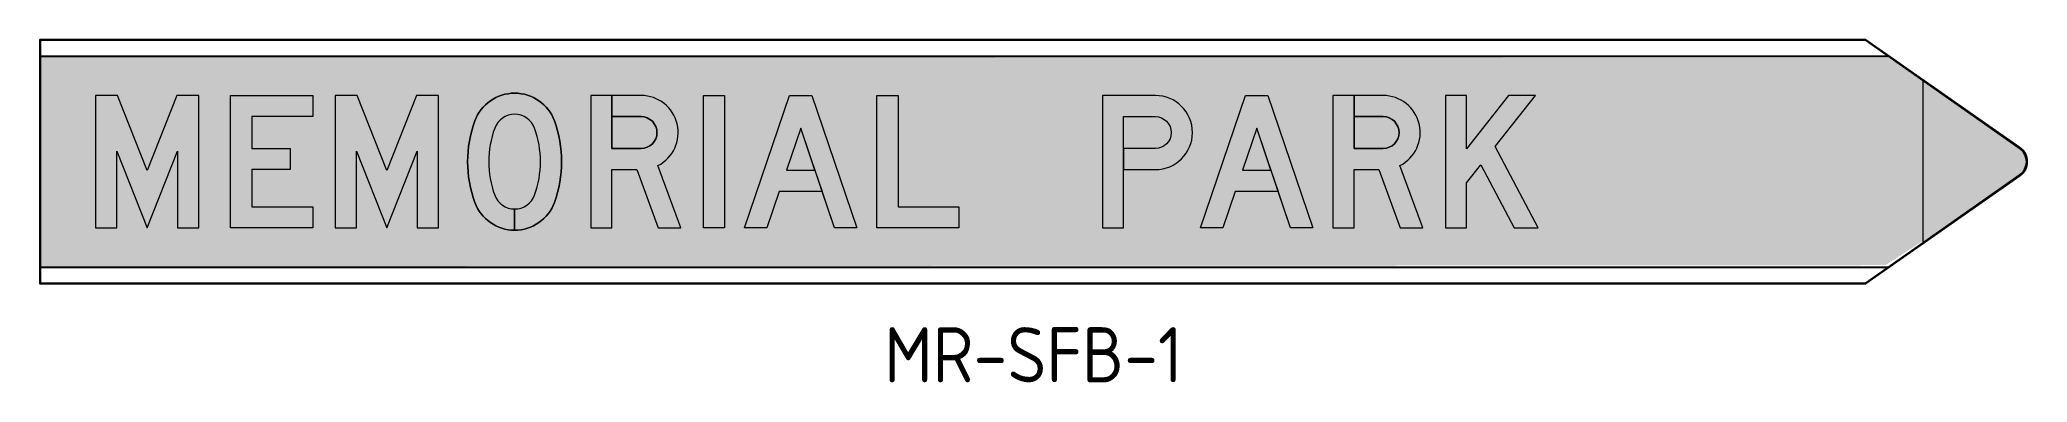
# Model space of a CAD drawing. Header units: millimetres. Extents: x 380 to 2181, y 2064 to 2375.
import ezdxf
from ezdxf.enums import TextEntityAlignment as Align

# ---------------------------------------------------------------- set-up
doc = ezdxf.new("R2010")
doc.units = ezdxf.units.MM
doc.layers.add('BLUE LAYER A.S.1743', color=7, linetype='CONTINUOUS', lineweight=0, true_color=0x165788)
doc.layers.add('GREEN[MUTCD] LAYER', color=7, linetype='CONTINUOUS', lineweight=0, true_color=0x006b54)
for name, color, linetype, lineweight in [('GSBWFILL', 1, 'CONTINUOUS', 0), ('GSCOLORFILL', 7, 'CONTINUOUS', 0), ('GSOUTLINE', 7, 'CONTINUOUS', 0)]:
    doc.layers.add(name, color=color, linetype=linetype, lineweight=lineweight)
for name, color, linetype in [('L18', 4, 'CONTINUOUS'), ('L25', 1, 'CONTINUOUS'), ('L35', 3, 'CONTINUOUS'), ('T50', 6, 'CONTINUOUS'), ('WHITE LAYER', 255, 'CONTINUOUS')]:
    doc.layers.add(name, color=color, linetype=linetype)
doc.styles.add('ISO', font='isocp2.shx')

# ---------------------------------------------------------------- blocks, each defined once
blk = doc.blocks.new('*U62')
at = {"layer": 'GSBWFILL', "linetype": 'Continuous'}
blk.add_hatch(color=256, dxfattribs=at).paths.add_polyline_path([(32, 116), (78, 0), (124, 116), (124, 0), (156, 0), (156, 200), (122.9, 200), (78, 86.8), (33.1, 200), (0, 200), (0, 0), (32, 0)])
at = {"layer": 'GSCOLORFILL', "linetype": 'Continuous'}
blk.add_hatch(color=0, dxfattribs=at).paths.add_polyline_path([(124, 0), (156, 0), (156, 200), (122.9, 200), (78, 86.8), (33.1, 200), (0, 200), (0, 0), (32, 0), (32, 116), (78, 0), (124, 116)])
at = {"layer": 'GSBWFILL'}
blk.add_lwpolyline([(156, 0), (156, 200), (122.9, 200), (78, 86.8), (33.1, 200), (0, 200), (0, 0), (32, 0), (32, 116), (78, 0), (124, 116), (124, 0)], close=True, dxfattribs=at)
at = {"layer": 'GSCOLORFILL', "color": 0}
blk.add_lwpolyline([(156, 0), (156, 200), (122.9, 200), (78, 86.8), (33.1, 200), (0, 200), (0, 0), (32, 0), (32, 116), (78, 0), (124, 116), (124, 0)], close=True, dxfattribs=at)
at = {"layer": 'GSOUTLINE'}
blk.add_lwpolyline([(156, 0), (156, 200), (122.9, 200), (78, 86.8), (33.1, 200), (0, 200), (0, 0), (32, 0), (32, 116), (78, 0), (124, 116), (124, 0)], close=True, dxfattribs=at)
blk = doc.blocks.new('*U63')
at = {"layer": 'GSBWFILL', "linetype": 'Continuous'}
blk.add_hatch(color=256, dxfattribs=at).paths.add_polyline_path([(124, 168), (32, 168), (32, 120), (90.2, 120), (90.2, 88), (32, 88), (32, 32), (124, 32), (124, 0), (0, 0), (0, 200), (124, 200)])
at = {"layer": 'GSCOLORFILL', "linetype": 'Continuous'}
blk.add_hatch(color=0, dxfattribs=at).paths.add_polyline_path([(124, 168), (32, 168), (32, 120), (90.2, 120), (90.2, 88), (32, 88), (32, 32), (124, 32), (124, 0), (0, 0), (0, 200), (124, 200)])
at = {"layer": 'GSBWFILL'}
blk.add_lwpolyline([(124, 168), (32, 168), (32, 120), (90.2, 120), (90.2, 88), (32, 88), (32, 32), (124, 32), (124, 0), (0, 0), (0, 200), (124, 200)], close=True, dxfattribs=at)
at = {"layer": 'GSCOLORFILL', "color": 0}
blk.add_lwpolyline([(124, 168), (32, 168), (32, 120), (90.2, 120), (90.2, 88), (32, 88), (32, 32), (124, 32), (124, 0), (0, 0), (0, 200), (124, 200)], close=True, dxfattribs=at)
at = {"layer": 'GSOUTLINE'}
blk.add_lwpolyline([(124, 168), (32, 168), (32, 120), (90.2, 120), (90.2, 88), (32, 88), (32, 32), (124, 32), (124, 0), (0, 0), (0, 200), (124, 200)], close=True, dxfattribs=at)
blk = doc.blocks.new('*U64')
at = {"layer": 'GSBWFILL', "linetype": 'Continuous'}
blk.add_hatch(color=256, dxfattribs=at).paths.add_polyline_path([(32, 116), (78, 0), (124, 116), (124, 0), (156, 0), (156, 200), (122.9, 200), (78, 86.8), (33.1, 200), (0, 200), (0, 0), (32, 0)])
at = {"layer": 'GSCOLORFILL', "linetype": 'Continuous'}
blk.add_hatch(color=0, dxfattribs=at).paths.add_polyline_path([(124, 0), (156, 0), (156, 200), (122.9, 200), (78, 86.8), (33.1, 200), (0, 200), (0, 0), (32, 0), (32, 116), (78, 0), (124, 116)])
at = {"layer": 'GSBWFILL'}
blk.add_lwpolyline([(156, 0), (156, 200), (122.9, 200), (78, 86.8), (33.1, 200), (0, 200), (0, 0), (32, 0), (32, 116), (78, 0), (124, 116), (124, 0)], close=True, dxfattribs=at)
at = {"layer": 'GSCOLORFILL', "color": 0}
blk.add_lwpolyline([(156, 0), (156, 200), (122.9, 200), (78, 86.8), (33.1, 200), (0, 200), (0, 0), (32, 0), (32, 116), (78, 0), (124, 116), (124, 0)], close=True, dxfattribs=at)
at = {"layer": 'GSOUTLINE'}
blk.add_lwpolyline([(156, 0), (156, 200), (122.9, 200), (78, 86.8), (33.1, 200), (0, 200), (0, 0), (32, 0), (32, 116), (78, 0), (124, 116), (124, 0)], close=True, dxfattribs=at)
blk = doc.blocks.new('*U65')
at = {"layer": 'GSBWFILL', "linetype": 'Continuous'}
blk.add_hatch(color=256, dxfattribs=at).paths.add_polyline_path([(10.9, 161.5, 0.177215), (10.9, 38.5, 0.314825), (71, -3.5), (71, 28.5, -0.314825), (40.9, 49.5, -0.177215), (40.9, 150.5, -0.698925), (101.1, 150.5, -0.177215), (101.1, 49.5, -0.31474), (71, 28.5), (71, -3.5, 0.314782), (131.1, 38.5, 0.177215), (131.1, 161.5, 0.698925)])
at = {"layer": 'GSCOLORFILL', "linetype": 'Continuous'}
blk.add_hatch(color=0, dxfattribs=at).paths.add_polyline_path([(101.1, 49.5, -0.31474), (71, 28.5), (71, -3.5, 0.314782), (131.1, 38.5, 0.177215), (131.1, 161.5, 0.698925), (10.9, 161.5, 0.177215), (10.9, 38.5, 0.314825), (71, -3.5), (71, 28.5, -0.314825), (40.9, 49.5, -0.177215), (40.9, 150.5, -0.698925), (101.1, 150.5, -0.177215)])
at = {"layer": 'GSBWFILL'}
blk.add_lwpolyline([(71, -3.5, -0.314825), (10.9, 38.5, -0.177215), (10.9, 161.5, -0.698925), (131.1, 161.5, -0.177215), (131.1, 38.5, -0.314782), (71, -3.5), (71, 28.5, 0.31474), (101.1, 49.5, 0.177215), (101.1, 150.5, 0.698925), (40.9, 150.5, 0.177215), (40.9, 49.5, 0.314825), (71, 28.5)], format="xyb", close=True, dxfattribs=at)
at = {"layer": 'GSCOLORFILL', "color": 0}
blk.add_lwpolyline([(71, -3.5, -0.314825), (10.9, 38.5, -0.177215), (10.9, 161.5, -0.698925), (131.1, 161.5, -0.177215), (131.1, 38.5, -0.314782), (71, -3.5), (71, 28.5, 0.31474), (101.1, 49.5, 0.177215), (101.1, 150.5, 0.698925), (40.9, 150.5, 0.177215), (40.9, 49.5, 0.314825), (71, 28.5)], format="xyb", close=True, dxfattribs=at)
at = {"layer": 'GSOUTLINE'}
for points in [[(131.1, 38.5, 0.177215), (131.1, 161.5, 0.698925), (10.9, 161.5, 0.177215), (10.9, 38.5, 0.698925)], [(40.9, 150.5, 0.177215), (40.9, 49.5, 0.698925), (101.1, 49.5, 0.177215), (101.1, 150.5, 0.698925)]]:
    blk.add_lwpolyline(points, format="xyb", close=True, dxfattribs=at)
blk = doc.blocks.new('*U66')
at = {"layer": 'GSBWFILL'}
h = blk.add_hatch(color=256, dxfattribs=at)
edge = h.paths.add_edge_path()
edge.add_line((32, 200), (32, 168))
edge.add_line((32, 168), (76, 168))
edge.add_arc((76, 144), 24, -90, 90, ccw=False)
edge.add_line((76, 120), (32, 120))
edge.add_line((32, 120), (32, 200))
edge.add_line((32, 200), (0, 200))
edge.add_line((0, 200), (0, 0))
edge.add_line((0, 0), (32, 0))
edge.add_line((32, 0), (32, 88))
edge.add_line((32, 88), (69.6, 88))
edge.add_line((69.6, 88), (101.9, 0))
edge.add_line((101.9, 0), (136, 0))
edge.add_line((136, 0), (101.4, 94.1))
edge.add_arc((76, 144), 56, 297.0278, 450)
edge.add_line((76, 200), (32, 200))
at = {"layer": 'GSCOLORFILL'}
h = blk.add_hatch(color=0, dxfattribs=at)
edge = h.paths.add_edge_path()
edge.add_line((32, 200), (32, 168))
edge.add_line((32, 168), (76, 168))
edge.add_arc((76, 144), 24, -90, 90, ccw=False)
edge.add_line((76, 120), (32, 120))
edge.add_line((32, 120), (32, 200))
edge.add_line((32, 200), (0, 200))
edge.add_line((0, 200), (0, 0))
edge.add_line((0, 0), (32, 0))
edge.add_line((32, 0), (32, 88))
edge.add_line((32, 88), (69.6, 88))
edge.add_line((69.6, 88), (101.9, 0))
edge.add_line((101.9, 0), (136, 0))
edge.add_line((136, 0), (101.4, 94.1))
edge.add_arc((76, 144), 56, 297.0278, 450)
edge.add_line((76, 200), (32, 200))
at = {"layer": 'GSBWFILL'}
blk.add_lwpolyline([(32, 200), (32, 168), (76, 168, -1), (76, 120), (32, 120), (32, 200), (0, 200), (0, 0), (32, 0), (32, 88), (69.6, 88), (101.9, 0), (136, 0), (101.4, 94.1, 0.78814), (76, 200)], format="xyb", close=True, dxfattribs=at)
at = {"layer": 'GSCOLORFILL', "color": 0}
blk.add_lwpolyline([(32, 200), (32, 168), (76, 168, -1), (76, 120), (32, 120), (32, 200), (0, 200), (0, 0), (32, 0), (32, 88), (69.6, 88), (101.9, 0), (136, 0), (101.4, 94.1, 0.78814), (76, 200)], format="xyb", close=True, dxfattribs=at)
at = {"layer": 'GSOUTLINE'}
for points in [[(76, 200), (0, 200), (0, 0), (32, 0), (32, 88), (69.6, 88), (101.9, 0), (136, 0), (101.4, 94.1, 0.78814)], [(76, 168), (32, 168), (32, 120), (76, 120, 1)]]:
    blk.add_lwpolyline(points, format="xyb", close=True, dxfattribs=at)
blk = doc.blocks.new('*U67')
at = {"layer": 'GSBWFILL', "linetype": 'Continuous'}
blk.add_hatch(color=256, dxfattribs=at).paths.add_polyline_path([(0, 200), (32, 200), (32, 0), (0, 0)])
at = {"layer": 'GSCOLORFILL', "linetype": 'Continuous'}
blk.add_hatch(color=0, dxfattribs=at).paths.add_polyline_path([(0, 200), (32, 200), (32, 0), (0, 0)])
at = {"layer": 'GSBWFILL'}
blk.add_lwpolyline([(0, 200), (32, 200), (32, 0), (0, 0)], close=True, dxfattribs=at)
at = {"layer": 'GSCOLORFILL', "color": 0}
blk.add_lwpolyline([(0, 200), (32, 200), (32, 0), (0, 0)], close=True, dxfattribs=at)
at = {"layer": 'GSOUTLINE'}
blk.add_lwpolyline([(0, 200), (32, 200), (32, 0), (0, 0)], close=True, dxfattribs=at)
blk = doc.blocks.new('*U68')
at = {"layer": 'GSBWFILL', "linetype": 'Continuous'}
blk.add_hatch(color=256, dxfattribs=at).paths.add_polyline_path([(0, 0), (68, 200), (102, 200), (170, 0), (136.2, 0), (85, 150.6), (63.4, 87), (106.6, 87), (117.5, 55), (52.5, 55), (33.8, 0)])
at = {"layer": 'GSCOLORFILL', "linetype": 'Continuous'}
blk.add_hatch(color=0, dxfattribs=at).paths.add_polyline_path([(0, 0), (68, 200), (102, 200), (170, 0), (136.2, 0), (85, 150.6), (63.4, 87), (106.6, 87), (117.5, 55), (52.5, 55), (33.8, 0)])
at = {"layer": 'GSBWFILL'}
blk.add_lwpolyline([(0, 0), (68, 200), (102, 200), (170, 0), (136.2, 0), (85, 150.6), (63.4, 87), (106.6, 87), (117.5, 55), (52.5, 55), (33.8, 0)], close=True, dxfattribs=at)
at = {"layer": 'GSCOLORFILL', "color": 0}
blk.add_lwpolyline([(0, 0), (68, 200), (102, 200), (170, 0), (136.2, 0), (85, 150.6), (63.4, 87), (106.6, 87), (117.5, 55), (52.5, 55), (33.8, 0)], close=True, dxfattribs=at)
at = {"layer": 'GSOUTLINE'}
for points in [[(52.5, 55), (33.8, 0), (0, 0), (68, 200), (102, 200), (170, 0), (136.2, 0), (117.5, 55)], [(63.4, 87), (106.6, 87), (85, 150.6)]]:
    blk.add_lwpolyline(points, close=True, dxfattribs=at)
blk = doc.blocks.new('*U69')
at = {"layer": 'GSBWFILL', "linetype": 'Continuous'}
blk.add_hatch(color=256, dxfattribs=at).paths.add_polyline_path([(32, 32), (124, 32), (124, 0), (0, 0), (0, 200), (32, 200)])
at = {"layer": 'GSCOLORFILL', "linetype": 'Continuous'}
blk.add_hatch(color=0, dxfattribs=at).paths.add_polyline_path([(32, 32), (124, 32), (124, 0), (0, 0), (0, 200), (32, 200)])
at = {"layer": 'GSBWFILL'}
blk.add_lwpolyline([(32, 32), (124, 32), (124, 0), (0, 0), (0, 200), (32, 200)], close=True, dxfattribs=at)
at = {"layer": 'GSCOLORFILL', "color": 0}
blk.add_lwpolyline([(32, 32), (124, 32), (124, 0), (0, 0), (0, 200), (32, 200)], close=True, dxfattribs=at)
at = {"layer": 'GSOUTLINE'}
blk.add_lwpolyline([(32, 32), (124, 32), (124, 0), (0, 0), (0, 200), (32, 200)], close=True, dxfattribs=at)
blk = doc.blocks.new('*U61')
at = {"layer": 'GSCOLORFILL', "color": 7, "true_color": 0xf5f5f5}
for name, p, xscale, yscale, zscale in [('*U62', (0, 0), 0.6, 0.6, 0.6), ('*U63', (122.4, 0), 0.6, 0.6, 0.6), ('*U64', (217.2, 0), 0.6, 0.6, 0.6), ('*U65', (337.2, 0), 0.6000000000000077, 0.6000000000000077, 0.6000000000000077), ('*U66', (448.8, 0), 0.5999999977884272, 0.5999999977884272, 0.5999999977884272), ('*U67', (550.8, 0), 0.6, 0.6, 0.6), ('*U68', (588, 0), 0.6, 0.6, 0.6), ('*U69', (708, 0), 0.6, 0.6, 0.6)]:
    blk.add_blockref(name, p, dxfattribs=dict(at, xscale=xscale, yscale=yscale, zscale=zscale))
blk = doc.blocks.new('*U71')
at = {"layer": 'GSBWFILL', "linetype": 'Continuous'}
blk.add_hatch(color=256, dxfattribs=at).paths.add_polyline_path([(0, 200), (0, 0), (32, 0), (32, 168), (80, 168, -1), (80, 120), (32.01, 120), (32.01, 88), (80, 88, 1), (80, 200)])
at = {"layer": 'GSCOLORFILL', "linetype": 'Continuous'}
blk.add_hatch(color=0, dxfattribs=at).paths.add_polyline_path([(80, 168, -1), (80, 120), (32.01, 120), (32.01, 88), (80, 88, 1), (80, 200), (0, 200), (0, 0), (32, 0), (32, 168)])
at = {"layer": 'GSBWFILL'}
blk.add_lwpolyline([(32, 168), (80, 168, -1), (80, 120), (32.01, 120), (32.01, 88), (80, 88, 1), (80, 200), (0, 200), (0, 0), (32, 0)], format="xyb", close=True, dxfattribs=at)
at = {"layer": 'GSCOLORFILL', "color": 0}
blk.add_lwpolyline([(32, 168), (80, 168, -1), (80, 120), (32.01, 120), (32.01, 88), (80, 88, 1), (80, 200), (0, 200), (0, 0), (32, 0)], format="xyb", close=True, dxfattribs=at)
at = {"layer": 'GSOUTLINE'}
for points in [[(32, 88), (80, 88, 1), (80, 200), (0, 200), (0, 0), (32, 0)], [(80, 168, -1), (80, 120), (32, 120), (32, 168)]]:
    blk.add_lwpolyline(points, format="xyb", close=True, dxfattribs=at)
blk = doc.blocks.new('*U72')
at = {"layer": 'GSBWFILL', "linetype": 'Continuous'}
blk.add_hatch(color=256, dxfattribs=at).paths.add_polyline_path([(0, 0), (68, 200), (102, 200), (170, 0), (136.2, 0), (85, 150.6), (63.4, 87), (106.6, 87), (117.5, 55), (52.5, 55), (33.8, 0)])
at = {"layer": 'GSCOLORFILL', "linetype": 'Continuous'}
blk.add_hatch(color=0, dxfattribs=at).paths.add_polyline_path([(0, 0), (68, 200), (102, 200), (170, 0), (136.2, 0), (85, 150.6), (63.4, 87), (106.6, 87), (117.5, 55), (52.5, 55), (33.8, 0)])
at = {"layer": 'GSBWFILL'}
blk.add_lwpolyline([(0, 0), (68, 200), (102, 200), (170, 0), (136.2, 0), (85, 150.6), (63.4, 87), (106.6, 87), (117.5, 55), (52.5, 55), (33.8, 0)], close=True, dxfattribs=at)
at = {"layer": 'GSCOLORFILL', "color": 0}
blk.add_lwpolyline([(0, 0), (68, 200), (102, 200), (170, 0), (136.2, 0), (85, 150.6), (63.4, 87), (106.6, 87), (117.5, 55), (52.5, 55), (33.8, 0)], close=True, dxfattribs=at)
at = {"layer": 'GSOUTLINE'}
for points in [[(52.5, 55), (33.8, 0), (0, 0), (68, 200), (102, 200), (170, 0), (136.2, 0), (117.5, 55)], [(63.4, 87), (106.6, 87), (85, 150.6)]]:
    blk.add_lwpolyline(points, close=True, dxfattribs=at)
blk = doc.blocks.new('*U73')
at = {"layer": 'GSBWFILL'}
h = blk.add_hatch(color=256, dxfattribs=at)
edge = h.paths.add_edge_path()
edge.add_line((32, 200), (32, 168))
edge.add_line((32, 168), (76, 168))
edge.add_arc((76, 144), 24, -90, 90, ccw=False)
edge.add_line((76, 120), (32, 120))
edge.add_line((32, 120), (32, 200))
edge.add_line((32, 200), (0, 200))
edge.add_line((0, 200), (0, 0))
edge.add_line((0, 0), (32, 0))
edge.add_line((32, 0), (32, 88))
edge.add_line((32, 88), (69.6, 88))
edge.add_line((69.6, 88), (101.9, 0))
edge.add_line((101.9, 0), (136, 0))
edge.add_line((136, 0), (101.4, 94.1))
edge.add_arc((76, 144), 56, 297.0278, 450)
edge.add_line((76, 200), (32, 200))
at = {"layer": 'GSCOLORFILL'}
h = blk.add_hatch(color=0, dxfattribs=at)
edge = h.paths.add_edge_path()
edge.add_line((32, 200), (32, 168))
edge.add_line((32, 168), (76, 168))
edge.add_arc((76, 144), 24, -90, 90, ccw=False)
edge.add_line((76, 120), (32, 120))
edge.add_line((32, 120), (32, 200))
edge.add_line((32, 200), (0, 200))
edge.add_line((0, 200), (0, 0))
edge.add_line((0, 0), (32, 0))
edge.add_line((32, 0), (32, 88))
edge.add_line((32, 88), (69.6, 88))
edge.add_line((69.6, 88), (101.9, 0))
edge.add_line((101.9, 0), (136, 0))
edge.add_line((136, 0), (101.4, 94.1))
edge.add_arc((76, 144), 56, 297.0278, 450)
edge.add_line((76, 200), (32, 200))
at = {"layer": 'GSBWFILL'}
blk.add_lwpolyline([(32, 200), (32, 168), (76, 168, -1), (76, 120), (32, 120), (32, 200), (0, 200), (0, 0), (32, 0), (32, 88), (69.6, 88), (101.9, 0), (136, 0), (101.4, 94.1, 0.78814), (76, 200)], format="xyb", close=True, dxfattribs=at)
at = {"layer": 'GSCOLORFILL', "color": 0}
blk.add_lwpolyline([(32, 200), (32, 168), (76, 168, -1), (76, 120), (32, 120), (32, 200), (0, 200), (0, 0), (32, 0), (32, 88), (69.6, 88), (101.9, 0), (136, 0), (101.4, 94.1, 0.78814), (76, 200)], format="xyb", close=True, dxfattribs=at)
at = {"layer": 'GSOUTLINE'}
for points in [[(76, 200), (0, 200), (0, 0), (32, 0), (32, 88), (69.6, 88), (101.9, 0), (136, 0), (101.4, 94.1, 0.78814)], [(76, 168), (32, 168), (32, 120), (76, 120, 1)]]:
    blk.add_lwpolyline(points, format="xyb", close=True, dxfattribs=at)
blk = doc.blocks.new('*U74')
at = {"layer": 'GSBWFILL', "linetype": 'Continuous'}
blk.add_hatch(color=256, dxfattribs=at).paths.add_polyline_path([(32, 0), (32, 67.8), (53.6, 95.3), (103.8, 0), (140, 0), (75.3, 122.9), (135.9, 200), (95.2, 200), (32, 119.6), (32, 200), (0, 200), (0, 0)])
at = {"layer": 'GSCOLORFILL', "linetype": 'Continuous'}
blk.add_hatch(color=0, dxfattribs=at).paths.add_polyline_path([(32, 0), (32, 67.8), (53.6, 95.3), (103.8, 0), (140, 0), (75.3, 122.9), (135.9, 200), (95.2, 200), (32, 119.6), (32, 200), (0, 200), (0, 0)])
at = {"layer": 'GSBWFILL'}
blk.add_lwpolyline([(32, 0), (32, 67.8), (53.6, 95.3), (103.8, 0), (140, 0), (75.3, 122.9), (135.9, 200), (95.2, 200), (32, 119.6), (32, 200), (0, 200), (0, 0)], close=True, dxfattribs=at)
at = {"layer": 'GSCOLORFILL', "color": 0}
blk.add_lwpolyline([(32, 0), (32, 67.8), (53.6, 95.3), (103.8, 0), (140, 0), (75.3, 122.9), (135.9, 200), (95.2, 200), (32, 119.6), (32, 200), (0, 200), (0, 0)], close=True, dxfattribs=at)
at = {"layer": 'GSOUTLINE'}
blk.add_lwpolyline([(32, 0), (32, 67.8), (53.6, 95.3), (103.8, 0), (140, 0), (75.3, 122.9), (135.9, 200), (95.2, 200), (32, 119.6), (32, 200), (0, 200), (0, 0)], close=True, dxfattribs=at)
blk = doc.blocks.new('*U70')
at = {"layer": 'GSCOLORFILL', "color": 7, "true_color": 0xf5f5f5}
for name, p, xscale, yscale, zscale in [('*U71', (0, 0), 0.6, 0.6, 0.6), ('*U72', (88.8, 0), 0.6, 0.6, 0.6), ('*U73', (208.8, 0), 0.5999999977884272, 0.5999999977884272, 0.5999999977884272), ('*U74', (310.8, 0), 0.6, 0.6, 0.6)]:
    blk.add_blockref(name, p, dxfattribs=dict(at, xscale=xscale, yscale=yscale, zscale=zscale))
blk = doc.blocks.new('*U60')
at = {"layer": 'GSCOLORFILL'}
for name, p in [('*U61', (0, 0)), ('*U70', (912.4, 0))]:
    blk.add_blockref(name, p, dxfattribs=at)
blk = doc.blocks.new('MR-SFB-1')
at = {"layer": 'BLUE LAYER A.S.1743', "transparency": 33554687}
blk.add_hatch(color=256, dxfattribs=at).paths.add_polyline_path([(772, 16.7), (805.8, 38.6), (805.8, 183.7), (775.3, 204.4), (-900, 205.5), (-900, 15.5)])
at = {"layer": 'WHITE LAYER'}
h = blk.add_hatch(color=256, dxfattribs=at)
h.dxf.hatch_style = 1
edge = h.paths.add_edge_path()
edge.add_line((805.8, 36.7), (890.9, 96.3))
edge.add_arc((884.1, 110.5), 15.7, 295.5443, 424.4557)
edge.add_line((890.9, 124.7), (805.8, 184.3))
edge.add_line((805.8, 184.3), (805.8, 36.7))
at = {"layer": 'GREEN[MUTCD] LAYER'}
blk.add_lwpolyline([(805.8, 36.7), (890.9, 96.3, 0.6422), (890.9, 124.7), (805.8, 184.3)], format="xyb", close=True, dxfattribs=at)
at = {"layer": 'L18'}
for p, q in [((-900, 206), (774.8, 206)), ((-900, 15), (774.8, 15))]:
    blk.add_line(p, q, dxfattribs=at)
at = {"layer": 'L25', "flags": 128}
blk.add_lwpolyline([(754.1, 0.5), (893.6, 98.2, 0.520567), (893.6, 122.8), (754.1, 220.5), (-900, 220.5), (-900, 0.5), (754.1, 0.5)], format="xyb", dxfattribs=at)
at = {"layer": 'L35', "flags": 128}
blk.add_lwpolyline([(754.2, 0), (893.9, 97.8, 0.520567), (893.9, 123.2), (754.2, 221), (-900.5, 221), (-900.5, 0)], format="xyb", close=True, dxfattribs=at)
at = {"layer": 'GSCOLORFILL'}
blk.add_blockref('*U60', (-850, 50.5), dxfattribs=at)
at = {"layer": 'T50', "style": 'ISO'}
blk.add_text('MR-SFB-1', height=50, dxfattribs=at).set_placement((0, -39.5), align=Align.TOP_CENTER)

msp = doc.modelspace()

# ---------------------------------------------------------------- block references
at = {"layer": 'L18'}
msp.add_blockref('MR-SFB-1', (1280.1, 2153.7), dxfattribs=at)

doc.saveas('drawing.dxf')
